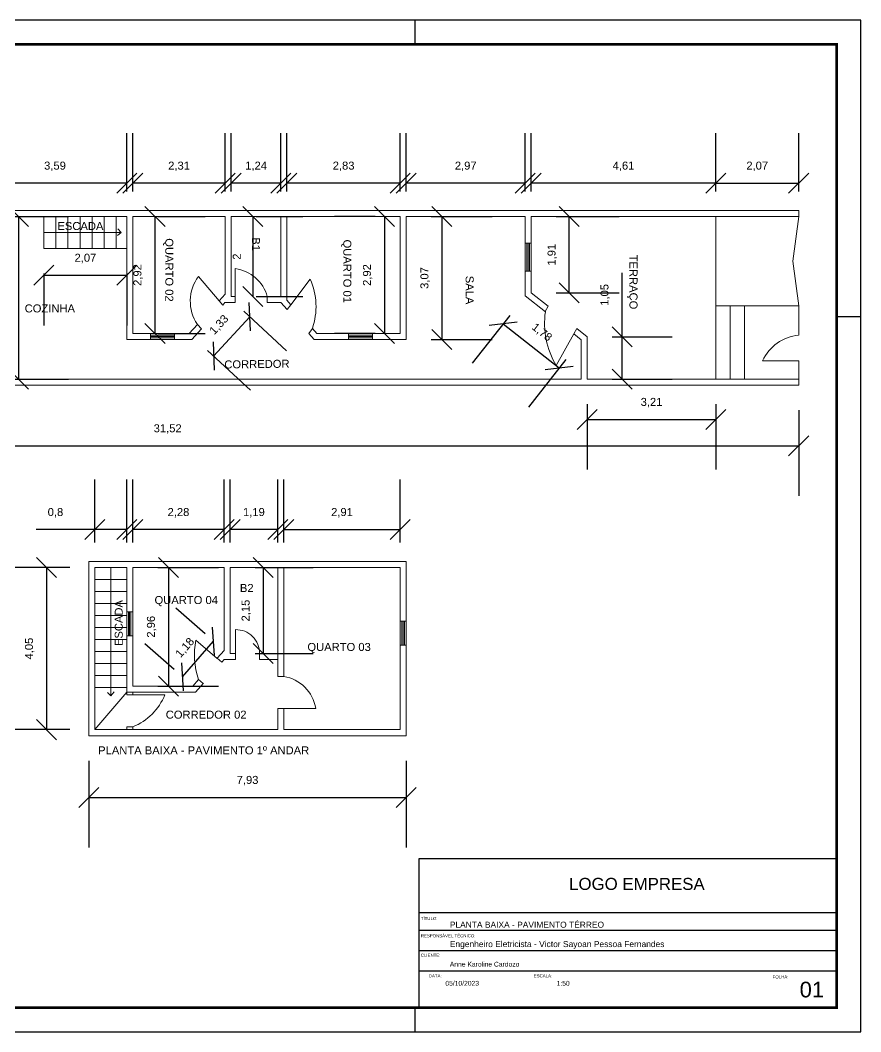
# Model space of a CAD drawing. Header units: metres. Extents: x 4134.4 to 4170.2, y 1413.2 to 1438.5.
# Drawn here: x 4149.16 to 4170.16, y 1413.25 to 1438.51 of the extents above; entities that cross this region are included whole.
import ezdxf

# ---------------------------------------------------------------- set-up
doc = ezdxf.new("R2010")
doc.units = ezdxf.units.M
doc.linetypes.add('ACAD_ISO02W100', pattern=[15, 12, -3])
doc.layers.add('ARQ-FOLHA', color=7, linetype='Continuous')
for name, color, linetype, lineweight in [('JANELA', 250, 'Continuous', 15), ('PAREDES', 7, 'Continuous', 5), ('PORTAS', 8, 'Continuous', 5)]:
    doc.layers.add(name, color=color, linetype=linetype, lineweight=lineweight)
doc.styles.add('arial', font='arial.ttf')
doc.styles.get("Standard").update_dxf_attribs({"font": 'arial.ttf', "height": 0.2})
doc.dimstyles.new('ISO-25', dxfattribs={"dimtxt": 0.2, "dimasz": 0.5, "dimexe": 1.25, "dimexo": 0.625, "dimgap": 0.3, "dimtad": 1, "dimtxsty": 'Standard', "dimblk": 'OBLIQUE', "dimcen": 0.5, "dimadec": 0, "dimazin": 0, "dimtfac": 1, "dimtmove": 0, "dimatfit": 3, "dimldrblk": 'OBLIQUE', "dimfxl": 1, "dimarcsym": 0})

# ---------------------------------------------------------------- blocks, each defined once
blk = doc.blocks.new('FOLHA A2')
at = {"layer": 'ARQ-FOLHA'}
for p, q in [((594, 0), (0, 0)), ((409, -10), (409, 0)), ((594, -420), (594, 0)), ((584, -123), (594, -123)), ((409, -420), (409, -410)), ((0, -420), (594, -420))]:
    blk.add_line(p, q, dxfattribs=at)
at = {"layer": 'ARQ-FOLHA', "const_width": 1}
blk.add_lwpolyline([(25, -410), (584, -410), (584, -10), (25, -10), (25, -410)], dxfattribs=at)
blk = doc.blocks.new('_Oblique')
at = {"color": 0, "linetype": 'ByBlock', "lineweight": -2}
blk.add_line((-0.5, -0.5), (0.5, 0.5), dxfattribs=at)
blk = doc.blocks.new('*D18')
at = {"layer": 'Defpoints', "color": 0, "transparency": 16777216}
for p in [(4137.087, 1429.4), (4168.605, 1429.4), (4168.605, 1427.883)]:
    blk.add_point(p, dxfattribs=at)
at = {"layer": 'PAREDES', "color": 0, "lineweight": -2, "transparency": 16777216}
for p, q in [((4137.087, 1428.775), (4137.087, 1426.633)), ((4168.605, 1428.775), (4168.605, 1426.633)), ((4137.087, 1427.883), (4168.605, 1427.883))]:
    blk.add_line(p, q, dxfattribs=at)
at = {"layer": 'PAREDES', "color": 0, "lineweight": -2, "transparency": 16777216, "xscale": 0.5, "yscale": 0.5, "zscale": 0.5, "rotation": 180}
blk.add_blockref('_Oblique', (4137.087, 1427.883), dxfattribs=at)
at = {"layer": 'PAREDES', "color": 0, "lineweight": -2, "transparency": 16777216, "xscale": 0.5, "yscale": 0.5, "zscale": 0.5}
blk.add_blockref('_Oblique', (4168.605, 1427.883), dxfattribs=at)
at = {"layer": 'PAREDES', "color": 0, "transparency": 16777216, "insert": (4152.846, 1428.303), "char_height": 0.2, "attachment_point": 5}
blk.add_mtext('31,52', dxfattribs=at)
blk = doc.blocks.new('*D19')
at = {"layer": 'Defpoints', "color": 0, "transparency": 16777216}
for p in [(4168.605, 1434.444), (4166.535, 1433.61), (4168.605, 1433.61)]:
    blk.add_point(p, dxfattribs=at)
at = {"layer": 'PAREDES', "color": 0, "lineweight": -2, "transparency": 16777216}
for p, q in [((4166.535, 1434.235), (4166.535, 1435.694)), ((4168.605, 1434.235), (4168.605, 1435.694)), ((4166.535, 1434.444), (4168.605, 1434.444))]:
    blk.add_line(p, q, dxfattribs=at)
at = {"layer": 'PAREDES', "color": 0, "lineweight": -2, "transparency": 16777216, "xscale": 0.5, "yscale": 0.5, "zscale": 0.5, "rotation": 180}
blk.add_blockref('_Oblique', (4166.535, 1434.444), dxfattribs=at)
at = {"layer": 'PAREDES', "color": 0, "lineweight": -2, "transparency": 16777216, "xscale": 0.5, "yscale": 0.5, "zscale": 0.5}
blk.add_blockref('_Oblique', (4168.605, 1434.444), dxfattribs=at)
at = {"layer": 'PAREDES', "color": 0, "transparency": 16777216, "insert": (4167.57, 1434.864), "char_height": 0.2, "attachment_point": 5}
blk.add_mtext('2,07', dxfattribs=at)
blk = doc.blocks.new('*D20')
at = {"layer": 'Defpoints', "color": 0, "transparency": 16777216}
for p in [(4161.925, 1434.444), (4161.925, 1433.61), (4166.535, 1433.61)]:
    blk.add_point(p, dxfattribs=at)
at = {"layer": 'PAREDES', "color": 0, "lineweight": -2, "transparency": 16777216}
for p, q in [((4161.925, 1434.235), (4161.925, 1435.694)), ((4166.535, 1434.235), (4166.535, 1435.694)), ((4166.535, 1434.444), (4161.925, 1434.444))]:
    blk.add_line(p, q, dxfattribs=at)
at = {"layer": 'PAREDES', "color": 0, "lineweight": -2, "transparency": 16777216, "xscale": 0.5, "yscale": 0.5, "zscale": 0.5, "rotation": 180}
blk.add_blockref('_Oblique', (4161.925, 1434.444), dxfattribs=at)
at = {"layer": 'PAREDES', "color": 0, "lineweight": -2, "transparency": 16777216, "xscale": 0.5, "yscale": 0.5, "zscale": 0.5}
blk.add_blockref('_Oblique', (4166.535, 1434.444), dxfattribs=at)
at = {"layer": 'PAREDES', "color": 0, "transparency": 16777216, "insert": (4164.23, 1434.864), "char_height": 0.2, "attachment_point": 5}
blk.add_mtext('4,61', dxfattribs=at)
blk = doc.blocks.new('*D21')
at = {"layer": 'Defpoints', "color": 0, "transparency": 16777216}
for p in [(4158.805, 1434.444), (4158.805, 1433.61), (4161.775, 1433.61)]:
    blk.add_point(p, dxfattribs=at)
at = {"layer": 'PAREDES', "color": 0, "lineweight": -2, "transparency": 16777216}
for p, q in [((4158.805, 1434.235), (4158.805, 1435.694)), ((4161.775, 1434.235), (4161.775, 1435.694)), ((4161.775, 1434.444), (4158.805, 1434.444))]:
    blk.add_line(p, q, dxfattribs=at)
at = {"layer": 'PAREDES', "color": 0, "lineweight": -2, "transparency": 16777216, "xscale": 0.5, "yscale": 0.5, "zscale": 0.5, "rotation": 180}
blk.add_blockref('_Oblique', (4158.805, 1434.444), dxfattribs=at)
at = {"layer": 'PAREDES', "color": 0, "lineweight": -2, "transparency": 16777216, "xscale": 0.5, "yscale": 0.5, "zscale": 0.5}
blk.add_blockref('_Oblique', (4161.775, 1434.444), dxfattribs=at)
at = {"layer": 'PAREDES', "color": 0, "transparency": 16777216, "insert": (4160.29, 1434.864), "char_height": 0.2, "attachment_point": 5}
blk.add_mtext('2,97', dxfattribs=at)
blk = doc.blocks.new('*D22')
at = {"layer": 'Defpoints', "color": 0, "transparency": 16777216}
for p in [(4155.825, 1434.444), (4155.825, 1433.61), (4158.655, 1433.61)]:
    blk.add_point(p, dxfattribs=at)
at = {"layer": 'PAREDES', "color": 0, "lineweight": -2, "transparency": 16777216}
for p, q in [((4155.825, 1434.235), (4155.825, 1435.694)), ((4158.655, 1434.235), (4158.655, 1435.694)), ((4158.655, 1434.444), (4155.825, 1434.444))]:
    blk.add_line(p, q, dxfattribs=at)
at = {"layer": 'PAREDES', "color": 0, "lineweight": -2, "transparency": 16777216, "xscale": 0.5, "yscale": 0.5, "zscale": 0.5, "rotation": 180}
blk.add_blockref('_Oblique', (4155.825, 1434.444), dxfattribs=at)
at = {"layer": 'PAREDES', "color": 0, "lineweight": -2, "transparency": 16777216, "xscale": 0.5, "yscale": 0.5, "zscale": 0.5}
blk.add_blockref('_Oblique', (4158.655, 1434.444), dxfattribs=at)
at = {"layer": 'PAREDES', "color": 0, "transparency": 16777216, "insert": (4157.24, 1434.864), "char_height": 0.2, "attachment_point": 5}
blk.add_mtext('2,83', dxfattribs=at)
blk = doc.blocks.new('*D23')
at = {"layer": 'Defpoints', "color": 0, "transparency": 16777216}
for p in [(4154.435, 1434.444), (4154.435, 1433.61), (4155.675, 1433.61)]:
    blk.add_point(p, dxfattribs=at)
at = {"layer": 'PAREDES', "color": 0, "lineweight": -2, "transparency": 16777216}
for p, q in [((4154.435, 1434.235), (4154.435, 1435.694)), ((4155.675, 1434.235), (4155.675, 1435.694)), ((4155.675, 1434.444), (4154.435, 1434.444))]:
    blk.add_line(p, q, dxfattribs=at)
at = {"layer": 'PAREDES', "color": 0, "lineweight": -2, "transparency": 16777216, "xscale": 0.5, "yscale": 0.5, "zscale": 0.5, "rotation": 180}
blk.add_blockref('_Oblique', (4154.435, 1434.444), dxfattribs=at)
at = {"layer": 'PAREDES', "color": 0, "lineweight": -2, "transparency": 16777216, "xscale": 0.5, "yscale": 0.5, "zscale": 0.5}
blk.add_blockref('_Oblique', (4155.675, 1434.444), dxfattribs=at)
at = {"layer": 'PAREDES', "color": 0, "transparency": 16777216, "insert": (4155.055, 1434.864), "char_height": 0.2, "attachment_point": 5}
blk.add_mtext('1,24', dxfattribs=at)
blk = doc.blocks.new('*D24')
at = {"layer": 'Defpoints', "color": 0, "transparency": 16777216}
for p in [(4151.977, 1434.444), (4151.977, 1433.61), (4154.285, 1433.61)]:
    blk.add_point(p, dxfattribs=at)
at = {"layer": 'PAREDES', "color": 0, "lineweight": -2, "transparency": 16777216}
for p, q in [((4151.977, 1434.235), (4151.977, 1435.694)), ((4154.285, 1434.235), (4154.285, 1435.694)), ((4154.285, 1434.444), (4151.977, 1434.444))]:
    blk.add_line(p, q, dxfattribs=at)
at = {"layer": 'PAREDES', "color": 0, "lineweight": -2, "transparency": 16777216, "xscale": 0.5, "yscale": 0.5, "zscale": 0.5, "rotation": 180}
blk.add_blockref('_Oblique', (4151.977, 1434.444), dxfattribs=at)
at = {"layer": 'PAREDES', "color": 0, "lineweight": -2, "transparency": 16777216, "xscale": 0.5, "yscale": 0.5, "zscale": 0.5}
blk.add_blockref('_Oblique', (4154.285, 1434.444), dxfattribs=at)
at = {"layer": 'PAREDES', "color": 0, "transparency": 16777216, "insert": (4153.131, 1434.864), "char_height": 0.2, "attachment_point": 5}
blk.add_mtext('2,31', dxfattribs=at)
blk = doc.blocks.new('*D25')
at = {"layer": 'Defpoints', "color": 0, "transparency": 16777216}
for p in [(4148.237, 1434.444), (4148.237, 1433.61), (4151.827, 1433.61)]:
    blk.add_point(p, dxfattribs=at)
at = {"layer": 'PAREDES', "color": 0, "lineweight": -2, "transparency": 16777216}
for p, q in [((4148.237, 1434.235), (4148.237, 1435.694)), ((4151.827, 1434.235), (4151.827, 1435.694)), ((4151.827, 1434.444), (4148.237, 1434.444))]:
    blk.add_line(p, q, dxfattribs=at)
at = {"layer": 'PAREDES', "color": 0, "lineweight": -2, "transparency": 16777216, "xscale": 0.5, "yscale": 0.5, "zscale": 0.5, "rotation": 180}
blk.add_blockref('_Oblique', (4148.237, 1434.444), dxfattribs=at)
at = {"layer": 'PAREDES', "color": 0, "lineweight": -2, "transparency": 16777216, "xscale": 0.5, "yscale": 0.5, "zscale": 0.5}
blk.add_blockref('_Oblique', (4151.827, 1434.444), dxfattribs=at)
at = {"layer": 'PAREDES', "color": 0, "transparency": 16777216, "insert": (4150.032, 1434.864), "char_height": 0.2, "attachment_point": 5}
blk.add_mtext('3,59', dxfattribs=at)
blk = doc.blocks.new('*D30')
at = {"layer": 'Defpoints', "color": 0, "transparency": 16777216}
for p in [(4148.237, 1433.61), (4148.237, 1429.55), (4149.123, 1429.55)]:
    blk.add_point(p, dxfattribs=at)
at = {"layer": 'PAREDES', "color": 0, "lineweight": -2, "transparency": 16777216}
for p, q in [((4148.862, 1433.61), (4150.373, 1433.61)), ((4149.123, 1433.61), (4149.123, 1429.55)), ((4148.862, 1429.55), (4150.373, 1429.55))]:
    blk.add_line(p, q, dxfattribs=at)
at = {"layer": 'PAREDES', "color": 0, "lineweight": -2, "transparency": 16777216, "xscale": 0.5, "yscale": 0.5, "zscale": 0.5}
for p, rotation in [((4149.123, 1433.61), 90), ((4149.123, 1429.55), 270)]:
    blk.add_blockref('_Oblique', p, dxfattribs=dict(at, rotation=rotation))
at = {"layer": 'PAREDES', "color": 0, "transparency": 16777216, "insert": (4148.703, 1431.58), "char_height": 0.2, "attachment_point": 5, "rotation": 90}
blk.add_mtext('4,06', dxfattribs=at)
blk = doc.blocks.new('*D31')
at = {"layer": 'Defpoints', "color": 0, "transparency": 16777216}
for p in [(4149.757, 1432.81), (4151.827, 1432.81), (4151.827, 1432.143)]:
    blk.add_point(p, dxfattribs=at)
at = {"layer": 'PAREDES', "color": 0, "lineweight": -2, "transparency": 16777216}
for p, q in [((4149.757, 1432.185), (4149.757, 1430.893)), ((4149.757, 1432.143), (4151.827, 1432.143)), ((4151.827, 1432.185), (4151.827, 1430.893))]:
    blk.add_line(p, q, dxfattribs=at)
at = {"layer": 'PAREDES', "color": 0, "lineweight": -2, "transparency": 16777216, "xscale": 0.5, "yscale": 0.5, "zscale": 0.5, "rotation": 180}
blk.add_blockref('_Oblique', (4149.757, 1432.143), dxfattribs=at)
at = {"layer": 'PAREDES', "color": 0, "lineweight": -2, "transparency": 16777216, "xscale": 0.5, "yscale": 0.5, "zscale": 0.5}
blk.add_blockref('_Oblique', (4151.827, 1432.143), dxfattribs=at)
at = {"layer": 'PAREDES', "color": 0, "transparency": 16777216, "insert": (4150.792, 1432.563), "char_height": 0.2, "attachment_point": 5}
blk.add_mtext('2,07', dxfattribs=at)
blk = doc.blocks.new('*D32')
at = {"layer": 'Defpoints', "color": 0, "transparency": 16777216}
for p in [(4151.977, 1433.61), (4152.53, 1433.61), (4151.977, 1430.69)]:
    blk.add_point(p, dxfattribs=at)
at = {"layer": 'PAREDES', "color": 0, "lineweight": -2, "transparency": 16777216}
for p, q in [((4152.53, 1430.69), (4152.53, 1433.61)), ((4152.602, 1433.61), (4153.78, 1433.61)), ((4152.602, 1430.69), (4153.78, 1430.69))]:
    blk.add_line(p, q, dxfattribs=at)
at = {"layer": 'PAREDES', "color": 0, "lineweight": -2, "transparency": 16777216, "xscale": 0.5, "yscale": 0.5, "zscale": 0.5}
for p, rotation in [((4152.53, 1433.61), 90), ((4152.53, 1430.69), 270)]:
    blk.add_blockref('_Oblique', p, dxfattribs=dict(at, rotation=rotation))
at = {"layer": 'PAREDES', "color": 0, "transparency": 16777216, "insert": (4152.109, 1432.15), "char_height": 0.2, "attachment_point": 5, "rotation": 90}
blk.add_mtext('2,92', dxfattribs=at)
blk = doc.blocks.new('*D33')
at = {"layer": 'Defpoints', "color": 0, "transparency": 16777216}
for p in [(4154.435, 1433.61), (4154.435, 1431.61), (4154.972, 1431.61)]:
    blk.add_point(p, dxfattribs=at)
at = {"layer": 'PAREDES', "color": 0, "lineweight": -2, "transparency": 16777216}
for p, q in [((4154.972, 1433.61), (4154.972, 1431.61)), ((4155.06, 1433.61), (4156.222, 1433.61)), ((4155.06, 1431.61), (4156.222, 1431.61))]:
    blk.add_line(p, q, dxfattribs=at)
at = {"layer": 'PAREDES', "color": 0, "lineweight": -2, "transparency": 16777216, "xscale": 0.5, "yscale": 0.5, "zscale": 0.5}
for p, rotation in [((4154.972, 1433.61), 90), ((4154.972, 1431.61), 270)]:
    blk.add_blockref('_Oblique', p, dxfattribs=dict(at, rotation=rotation))
at = {"layer": 'PAREDES', "color": 0, "transparency": 16777216, "insert": (4154.572, 1432.61), "char_height": 0.2, "attachment_point": 5, "rotation": 90}
blk.add_mtext('2', dxfattribs=at)
blk = doc.blocks.new('*D34')
at = {"layer": 'Defpoints', "color": 0, "transparency": 16777216}
for p in [(4158.655, 1433.61), (4158.262, 1430.69), (4158.655, 1430.69)]:
    blk.add_point(p, dxfattribs=at)
at = {"layer": 'PAREDES', "color": 0, "lineweight": -2, "transparency": 16777216}
for p, q in [((4158.03, 1433.61), (4157.012, 1433.61)), ((4158.262, 1433.61), (4158.262, 1430.69)), ((4158.03, 1430.69), (4157.012, 1430.69))]:
    blk.add_line(p, q, dxfattribs=at)
at = {"layer": 'PAREDES', "color": 0, "lineweight": -2, "transparency": 16777216, "xscale": 0.5, "yscale": 0.5, "zscale": 0.5}
for p, rotation in [((4158.262, 1433.61), 90), ((4158.262, 1430.69), 270)]:
    blk.add_blockref('_Oblique', p, dxfattribs=dict(at, rotation=rotation))
at = {"layer": 'PAREDES', "color": 0, "transparency": 16777216, "insert": (4157.842, 1432.15), "char_height": 0.2, "attachment_point": 5, "rotation": 90}
blk.add_mtext('2,92', dxfattribs=at)
blk = doc.blocks.new('*D35')
at = {"layer": 'Defpoints', "color": 0, "transparency": 16777216}
for p in [(4158.805, 1433.61), (4158.805, 1430.54), (4159.697, 1430.54)]:
    blk.add_point(p, dxfattribs=at)
at = {"layer": 'PAREDES', "color": 0, "lineweight": -2, "transparency": 16777216}
for p, q in [((4159.43, 1433.61), (4160.947, 1433.61)), ((4159.697, 1433.61), (4159.697, 1430.54)), ((4159.43, 1430.54), (4160.947, 1430.54))]:
    blk.add_line(p, q, dxfattribs=at)
at = {"layer": 'PAREDES', "color": 0, "lineweight": -2, "transparency": 16777216, "xscale": 0.5, "yscale": 0.5, "zscale": 0.5}
for p, rotation in [((4159.697, 1433.61), 90), ((4159.697, 1430.54), 270)]:
    blk.add_blockref('_Oblique', p, dxfattribs=dict(at, rotation=rotation))
at = {"layer": 'PAREDES', "color": 0, "transparency": 16777216, "insert": (4159.277, 1432.075), "char_height": 0.2, "attachment_point": 5, "rotation": 90}
blk.add_mtext('3,07', dxfattribs=at)
blk = doc.blocks.new('*D36')
at = {"layer": 'Defpoints', "color": 0, "transparency": 16777216}
for p in [(4163.325, 1429.55), (4166.535, 1429.55), (4166.535, 1428.542)]:
    blk.add_point(p, dxfattribs=at)
at = {"layer": 'PAREDES', "color": 0, "lineweight": -2, "transparency": 16777216}
for p, q in [((4163.325, 1428.925), (4163.325, 1427.292)), ((4166.535, 1428.925), (4166.535, 1427.292)), ((4163.325, 1428.542), (4166.535, 1428.542))]:
    blk.add_line(p, q, dxfattribs=at)
at = {"layer": 'PAREDES', "color": 0, "lineweight": -2, "transparency": 16777216, "xscale": 0.5, "yscale": 0.5, "zscale": 0.5, "rotation": 180}
blk.add_blockref('_Oblique', (4163.325, 1428.542), dxfattribs=at)
at = {"layer": 'PAREDES', "color": 0, "lineweight": -2, "transparency": 16777216, "xscale": 0.5, "yscale": 0.5, "zscale": 0.5}
blk.add_blockref('_Oblique', (4166.535, 1428.542), dxfattribs=at)
at = {"layer": 'PAREDES', "color": 0, "transparency": 16777216, "insert": (4164.93, 1428.962), "char_height": 0.2, "attachment_point": 5}
blk.add_mtext('3,21', dxfattribs=at)
blk = doc.blocks.new('*D37')
at = {"layer": 'Defpoints', "color": 0, "transparency": 16777216}
for p in [(4161.925, 1433.61), (4162.872, 1433.61), (4161.925, 1431.703)]:
    blk.add_point(p, dxfattribs=at)
at = {"layer": 'PAREDES', "color": 0, "lineweight": -2, "transparency": 16777216}
for p, q in [((4162.55, 1433.61), (4164.122, 1433.61)), ((4162.872, 1431.703), (4162.872, 1433.61)), ((4162.55, 1431.703), (4164.122, 1431.703))]:
    blk.add_line(p, q, dxfattribs=at)
at = {"layer": 'PAREDES', "color": 0, "lineweight": -2, "transparency": 16777216, "xscale": 0.5, "yscale": 0.5, "zscale": 0.5}
for p, rotation in [((4162.872, 1433.61), 90), ((4162.872, 1431.703), 270)]:
    blk.add_blockref('_Oblique', p, dxfattribs=dict(at, rotation=rotation))
at = {"layer": 'PAREDES', "color": 0, "transparency": 16777216, "insert": (4162.452, 1432.657), "char_height": 0.2, "attachment_point": 5, "rotation": 90}
blk.add_mtext('1,91', dxfattribs=at)
blk = doc.blocks.new('*D38')
at = {"layer": 'Defpoints', "color": 0, "transparency": 16777216}
for p in [(4163.325, 1430.603), (4164.194, 1430.603), (4163.325, 1429.55)]:
    blk.add_point(p, dxfattribs=at)
at = {"layer": 'PAREDES', "color": 0, "lineweight": -2, "transparency": 16777216}
for p, q in [((4164.194, 1430.603), (4164.194, 1432.205)), ((4163.95, 1430.603), (4165.444, 1430.603)), ((4164.194, 1429.55), (4164.194, 1430.603)), ((4163.95, 1429.55), (4165.444, 1429.55))]:
    blk.add_line(p, q, dxfattribs=at)
at = {"layer": 'PAREDES', "color": 0, "lineweight": -2, "transparency": 16777216, "xscale": 0.5, "yscale": 0.5, "zscale": 0.5}
for p, rotation in [((4164.194, 1430.603), 90), ((4164.194, 1429.55), 270)]:
    blk.add_blockref('_Oblique', p, dxfattribs=dict(at, rotation=rotation))
at = {"layer": 'PAREDES', "color": 0, "transparency": 16777216, "insert": (4163.774, 1431.654), "char_height": 0.2, "attachment_point": 5, "rotation": 90}
blk.add_mtext('1,05', dxfattribs=at)
blk = doc.blocks.new('*D39')
at = {"layer": 'Defpoints', "color": 0, "transparency": 16777216}
for p in [(4161.775, 1431.63), (4163.175, 1430.53), (4162.626, 1429.832)]:
    blk.add_point(p, dxfattribs=at)
at = {"layer": 'PAREDES', "color": 0, "lineweight": -2, "transparency": 16777216}
for p, q in [((4161.389, 1431.139), (4160.454, 1429.949)), ((4161.226, 1430.932), (4162.626, 1429.832)), ((4162.789, 1430.039), (4161.854, 1428.849))]:
    blk.add_line(p, q, dxfattribs=at)
at = {"layer": 'PAREDES', "color": 0, "lineweight": -2, "transparency": 16777216, "xscale": 0.5, "yscale": 0.5, "zscale": 0.5}
for p, rotation in [((4161.226, 1430.932), 141.8427734126375), ((4162.626, 1429.832), 321.8427734126375)]:
    blk.add_blockref('_Oblique', p, dxfattribs=dict(at, rotation=rotation))
at = {"layer": 'PAREDES', "color": 0, "transparency": 16777216, "insert": (4162.186, 1430.712), "char_height": 0.2, "attachment_point": 5, "rotation": 321.8428}
blk.add_mtext('1,78', dxfattribs=at)
blk = doc.blocks.new('*D40')
at = {"layer": 'Defpoints', "color": 0, "transparency": 16777216}
for p in [(4154.285, 1431.672), (4154.898, 1431.107), (4153.381, 1430.69)]:
    blk.add_point(p, dxfattribs=at)
at = {"layer": 'PAREDES', "color": 0, "lineweight": -2, "transparency": 16777216}
for p, q in [((4153.994, 1430.125), (4154.898, 1431.107)), ((4154.745, 1431.248), (4155.818, 1430.26)), ((4153.841, 1430.267), (4154.914, 1429.278))]:
    blk.add_line(p, q, dxfattribs=at)
at = {"layer": 'PAREDES', "color": 0, "lineweight": -2, "transparency": 16777216, "xscale": 0.5, "yscale": 0.5, "zscale": 0.5}
for p, rotation in [((4154.898, 1431.107), 47.35768746748315), ((4153.994, 1430.125), 227.3576874674832)]:
    blk.add_blockref('_Oblique', p, dxfattribs=dict(at, rotation=rotation))
at = {"layer": 'PAREDES', "color": 0, "transparency": 16777216, "insert": (4154.137, 1430.901), "char_height": 0.2, "attachment_point": 5, "rotation": 47.3577}
blk.add_mtext('1,33', dxfattribs=at)
blk = doc.blocks.new('*D41')
at = {"layer": 'Defpoints', "color": 0, "transparency": 16777216}
for p in [(4150.877, 1420.644), (4158.805, 1420.644), (4158.805, 1419.1)]:
    blk.add_point(p, dxfattribs=at)
at = {"layer": 'PAREDES', "color": 0, "lineweight": -2, "transparency": 16777216}
for p, q in [((4150.877, 1420.019), (4150.877, 1417.85)), ((4158.805, 1420.019), (4158.805, 1417.85)), ((4150.877, 1419.1), (4158.805, 1419.1))]:
    blk.add_line(p, q, dxfattribs=at)
at = {"layer": 'PAREDES', "color": 0, "lineweight": -2, "transparency": 16777216, "xscale": 0.5, "yscale": 0.5, "zscale": 0.5, "rotation": 180}
blk.add_blockref('_Oblique', (4150.877, 1419.1), dxfattribs=at)
at = {"layer": 'PAREDES', "color": 0, "lineweight": -2, "transparency": 16777216, "xscale": 0.5, "yscale": 0.5, "zscale": 0.5}
blk.add_blockref('_Oblique', (4158.805, 1419.1), dxfattribs=at)
at = {"layer": 'PAREDES', "color": 0, "transparency": 16777216, "insert": (4154.841, 1419.52), "char_height": 0.2, "attachment_point": 5}
blk.add_mtext('7,93', dxfattribs=at)
blk = doc.blocks.new('*D42')
at = {"layer": 'Defpoints', "color": 0, "transparency": 16777216}
for p in [(4158.655, 1425.79), (4155.745, 1424.844), (4158.655, 1424.844)]:
    blk.add_point(p, dxfattribs=at)
at = {"layer": 'PAREDES', "color": 0, "lineweight": -2, "transparency": 16777216}
for p, q in [((4155.745, 1425.469), (4155.745, 1427.04)), ((4158.655, 1425.469), (4158.655, 1427.04)), ((4155.745, 1425.79), (4158.655, 1425.79))]:
    blk.add_line(p, q, dxfattribs=at)
at = {"layer": 'PAREDES', "color": 0, "lineweight": -2, "transparency": 16777216, "xscale": 0.5, "yscale": 0.5, "zscale": 0.5, "rotation": 180}
blk.add_blockref('_Oblique', (4155.745, 1425.79), dxfattribs=at)
at = {"layer": 'PAREDES', "color": 0, "lineweight": -2, "transparency": 16777216, "xscale": 0.5, "yscale": 0.5, "zscale": 0.5}
blk.add_blockref('_Oblique', (4158.655, 1425.79), dxfattribs=at)
at = {"layer": 'PAREDES', "color": 0, "transparency": 16777216, "insert": (4157.2, 1426.211), "char_height": 0.2, "attachment_point": 5}
blk.add_mtext('2,91', dxfattribs=at)
blk = doc.blocks.new('*D43')
at = {"layer": 'Defpoints', "color": 0, "transparency": 16777216}
for p in [(4154.405, 1425.79), (4154.405, 1424.844), (4155.595, 1424.844)]:
    blk.add_point(p, dxfattribs=at)
at = {"layer": 'PAREDES', "color": 0, "lineweight": -2, "transparency": 16777216}
for p, q in [((4154.405, 1425.469), (4154.405, 1427.04)), ((4155.595, 1425.469), (4155.595, 1427.04)), ((4155.595, 1425.79), (4154.405, 1425.79))]:
    blk.add_line(p, q, dxfattribs=at)
at = {"layer": 'PAREDES', "color": 0, "lineweight": -2, "transparency": 16777216, "xscale": 0.5, "yscale": 0.5, "zscale": 0.5, "rotation": 180}
blk.add_blockref('_Oblique', (4154.405, 1425.79), dxfattribs=at)
at = {"layer": 'PAREDES', "color": 0, "lineweight": -2, "transparency": 16777216, "xscale": 0.5, "yscale": 0.5, "zscale": 0.5}
blk.add_blockref('_Oblique', (4155.595, 1425.79), dxfattribs=at)
at = {"layer": 'PAREDES', "color": 0, "transparency": 16777216, "insert": (4155, 1426.211), "char_height": 0.2, "attachment_point": 5}
blk.add_mtext('1,19', dxfattribs=at)
blk = doc.blocks.new('*D44')
at = {"layer": 'Defpoints', "color": 0, "transparency": 16777216}
for p in [(4151.977, 1425.79), (4151.977, 1424.844), (4154.255, 1424.844)]:
    blk.add_point(p, dxfattribs=at)
at = {"layer": 'PAREDES', "color": 0, "lineweight": -2, "transparency": 16777216}
for p, q in [((4151.977, 1425.469), (4151.977, 1427.04)), ((4154.255, 1425.469), (4154.255, 1427.04)), ((4154.255, 1425.79), (4151.977, 1425.79))]:
    blk.add_line(p, q, dxfattribs=at)
at = {"layer": 'PAREDES', "color": 0, "lineweight": -2, "transparency": 16777216, "xscale": 0.5, "yscale": 0.5, "zscale": 0.5, "rotation": 180}
blk.add_blockref('_Oblique', (4151.977, 1425.79), dxfattribs=at)
at = {"layer": 'PAREDES', "color": 0, "lineweight": -2, "transparency": 16777216, "xscale": 0.5, "yscale": 0.5, "zscale": 0.5}
blk.add_blockref('_Oblique', (4154.255, 1425.79), dxfattribs=at)
at = {"layer": 'PAREDES', "color": 0, "transparency": 16777216, "insert": (4153.116, 1426.211), "char_height": 0.2, "attachment_point": 5}
blk.add_mtext('2,28', dxfattribs=at)
blk = doc.blocks.new('*D45')
at = {"layer": 'Defpoints', "color": 0, "transparency": 16777216}
for p in [(4151.027, 1425.79), (4151.027, 1424.844), (4151.827, 1424.844)]:
    blk.add_point(p, dxfattribs=at)
at = {"layer": 'PAREDES', "color": 0, "lineweight": -2, "transparency": 16777216}
for p, q in [((4151.027, 1425.469), (4151.027, 1427.04)), ((4151.827, 1425.469), (4151.827, 1427.04)), ((4151.027, 1425.79), (4149.562, 1425.79)), ((4151.827, 1425.79), (4151.027, 1425.79))]:
    blk.add_line(p, q, dxfattribs=at)
at = {"layer": 'PAREDES', "color": 0, "lineweight": -2, "transparency": 16777216, "xscale": 0.5, "yscale": 0.5, "zscale": 0.5, "rotation": 180}
blk.add_blockref('_Oblique', (4151.027, 1425.79), dxfattribs=at)
at = {"layer": 'PAREDES', "color": 0, "lineweight": -2, "transparency": 16777216, "xscale": 0.5, "yscale": 0.5, "zscale": 0.5}
blk.add_blockref('_Oblique', (4151.827, 1425.79), dxfattribs=at)
at = {"layer": 'PAREDES', "color": 0, "transparency": 16777216, "insert": (4150.044, 1426.211), "char_height": 0.2, "attachment_point": 5}
blk.add_mtext('0,8', dxfattribs=at)
blk = doc.blocks.new('*D46')
at = {"layer": 'Defpoints', "color": 0, "transparency": 16777216}
for p in [(4151.027, 1424.844), (4149.821, 1420.794), (4151.027, 1420.794)]:
    blk.add_point(p, dxfattribs=at)
at = {"layer": 'PAREDES', "color": 0, "lineweight": -2, "transparency": 16777216}
for p, q in [((4150.402, 1424.844), (4148.571, 1424.844)), ((4149.821, 1424.844), (4149.821, 1420.794)), ((4150.402, 1420.794), (4148.571, 1420.794))]:
    blk.add_line(p, q, dxfattribs=at)
at = {"layer": 'PAREDES', "color": 0, "lineweight": -2, "transparency": 16777216, "xscale": 0.5, "yscale": 0.5, "zscale": 0.5}
for p, rotation in [((4149.821, 1424.844), 90), ((4149.821, 1420.794), 270)]:
    blk.add_blockref('_Oblique', p, dxfattribs=dict(at, rotation=rotation))
at = {"layer": 'PAREDES', "color": 0, "transparency": 16777216, "insert": (4149.401, 1422.819), "char_height": 0.2, "attachment_point": 5, "rotation": 90}
blk.add_mtext('4,05', dxfattribs=at)
blk = doc.blocks.new('*D47')
at = {"layer": 'Defpoints', "color": 0, "transparency": 16777216}
for p in [(4151.977, 1424.844), (4151.977, 1421.884), (4152.867, 1421.884)]:
    blk.add_point(p, dxfattribs=at)
at = {"layer": 'PAREDES', "color": 0, "lineweight": -2, "transparency": 16777216}
for p, q in [((4152.602, 1424.844), (4154.117, 1424.844)), ((4152.867, 1424.844), (4152.867, 1421.884)), ((4152.602, 1421.884), (4154.117, 1421.884))]:
    blk.add_line(p, q, dxfattribs=at)
at = {"layer": 'PAREDES', "color": 0, "lineweight": -2, "transparency": 16777216, "xscale": 0.5, "yscale": 0.5, "zscale": 0.5}
for p, rotation in [((4152.867, 1424.844), 90), ((4152.867, 1421.884), 270)]:
    blk.add_blockref('_Oblique', p, dxfattribs=dict(at, rotation=rotation))
at = {"layer": 'PAREDES', "color": 0, "transparency": 16777216, "insert": (4152.447, 1423.364), "char_height": 0.2, "attachment_point": 5, "rotation": 90}
blk.add_mtext('2,96', dxfattribs=at)
blk = doc.blocks.new('*D48')
at = {"layer": 'Defpoints', "color": 0, "transparency": 16777216}
for p in [(4154.405, 1424.844), (4154.405, 1422.694), (4155.231, 1422.694)]:
    blk.add_point(p, dxfattribs=at)
at = {"layer": 'PAREDES', "color": 0, "lineweight": -2, "transparency": 16777216}
for p, q in [((4155.03, 1424.844), (4156.481, 1424.844)), ((4155.231, 1424.844), (4155.231, 1422.694)), ((4155.03, 1422.694), (4156.481, 1422.694))]:
    blk.add_line(p, q, dxfattribs=at)
at = {"layer": 'PAREDES', "color": 0, "lineweight": -2, "transparency": 16777216, "xscale": 0.5, "yscale": 0.5, "zscale": 0.5}
for p, rotation in [((4155.231, 1424.844), 90), ((4155.231, 1422.694), 270)]:
    blk.add_blockref('_Oblique', p, dxfattribs=dict(at, rotation=rotation))
at = {"layer": 'PAREDES', "color": 0, "transparency": 16777216, "insert": (4154.811, 1423.769), "char_height": 0.2, "attachment_point": 5, "rotation": 90}
blk.add_mtext('2,15', dxfattribs=at)
blk = doc.blocks.new('*D49')
at = {"layer": 'Defpoints', "color": 0, "transparency": 16777216}
for p in [(4153.991, 1423.003), (4154.255, 1422.773), (4153.477, 1421.884)]:
    blk.add_point(p, dxfattribs=at)
at = {"layer": 'PAREDES', "color": 0, "lineweight": -2, "transparency": 16777216}
for p, q in [((4153.784, 1423.184), (4153.051, 1423.826)), ((4153.213, 1422.114), (4153.991, 1423.003)), ((4153.006, 1422.295), (4152.273, 1422.937))]:
    blk.add_line(p, q, dxfattribs=at)
at = {"layer": 'PAREDES', "color": 0, "lineweight": -2, "transparency": 16777216, "xscale": 0.5, "yscale": 0.5, "zscale": 0.5}
for p, rotation in [((4153.991, 1423.003), 48.81414638186421), ((4153.213, 1422.114), 228.8141463818642)]:
    blk.add_blockref('_Oblique', p, dxfattribs=dict(at, rotation=rotation))
at = {"layer": 'PAREDES', "color": 0, "transparency": 16777216, "insert": (4153.286, 1422.835), "char_height": 0.2, "attachment_point": 5, "rotation": 48.8141}
blk.add_mtext('1,18', dxfattribs=at)

msp = doc.modelspace()

# ---------------------------------------------------------------- linework, layer by layer
at = {"layer": 'ARQ-FOLHA'}
for p, q in [((4169.554, 1417.567), (4159.117, 1417.567)), ((4159.117, 1417.567), (4159.117, 1413.85)), ((4169.554, 1416.215), (4159.117, 1416.215)), ((4159.117, 1415.845), (4159.117, 1415.845)), ((4169.554, 1415.781), (4159.117, 1415.781)), ((4159.117, 1415.276), (4159.117, 1415.276)), ((4169.554, 1415.273), (4159.117, 1415.273)), ((4169.554, 1414.765), (4159.117, 1414.765))]:
    msp.add_line(p, q, dxfattribs=at)
at = {"layer": 'JANELA'}
for p, q in [((4161.775, 1432.946), (4161.925, 1432.946)), ((4161.775, 1432.246), (4161.925, 1432.246)), ((4152.418, 1430.69), (4152.418, 1430.54)), ((4153.018, 1430.69), (4153.018, 1430.54)), ((4157.36, 1430.69), (4157.36, 1430.54)), ((4157.96, 1430.69), (4157.96, 1430.54)), ((4151.97, 1423.739), (4151.82, 1423.739)), ((4158.803, 1423.503), (4158.653, 1423.503)), ((4151.97, 1423.139), (4151.82, 1423.139)), ((4158.803, 1422.903), (4158.653, 1422.903))]:
    msp.add_line(p, q, dxfattribs=at)
at = {"layer": 'JANELA', "linetype": 'ACAD_ISO02W100'}
for p, q in [((4161.82, 1432.946), (4161.82, 1432.246)), ((4161.85, 1432.946), (4161.85, 1432.246)), ((4161.88, 1432.946), (4161.88, 1432.246)), ((4152.418, 1430.645), (4153.018, 1430.645)), ((4152.418, 1430.615), (4153.018, 1430.615)), ((4152.418, 1430.585), (4153.018, 1430.585)), ((4157.96, 1430.645), (4157.36, 1430.645)), ((4157.96, 1430.615), (4157.36, 1430.615)), ((4157.96, 1430.585), (4157.36, 1430.585)), ((4151.865, 1423.139), (4151.865, 1423.739)), ((4151.895, 1423.139), (4151.895, 1423.739)), ((4151.925, 1423.139), (4151.925, 1423.739)), ((4158.698, 1422.903), (4158.698, 1423.503)), ((4158.728, 1422.903), (4158.728, 1423.503)), ((4158.758, 1422.903), (4158.758, 1423.503))]:
    msp.add_line(p, q, dxfattribs=at)
at = {"layer": 'PAREDES'}
for p, q in [((4151.827, 1433.76), (4148.087, 1433.76)), ((4151.827, 1433.61), (4148.237, 1433.61)), ((4149.757, 1432.81), (4149.757, 1433.61)), ((4150.057, 1432.81), (4150.057, 1433.61)), ((4150.357, 1432.81), (4150.357, 1433.61)), ((4150.657, 1432.81), (4150.657, 1433.61)), ((4150.957, 1432.81), (4150.957, 1433.61)), ((4151.257, 1432.81), (4151.257, 1433.61)), ((4151.557, 1432.81), (4151.557, 1433.61)), ((4158.805, 1433.76), (4151.827, 1433.76)), ((4151.827, 1433.76), (4151.827, 1433.76)), ((4151.827, 1430.54), (4151.827, 1433.61)), ((4151.977, 1430.69), (4151.977, 1433.61)), ((4154.285, 1433.61), (4151.977, 1433.61)), ((4154.285, 1433.61), (4154.285, 1431.672)), ((4155.675, 1433.61), (4154.435, 1433.61)), ((4154.435, 1433.61), (4154.435, 1431.61)), ((4155.675, 1433.61), (4154.435, 1433.61)), ((4155.675, 1431.61), (4155.675, 1433.61)), ((4158.655, 1433.61), (4155.825, 1433.61)), ((4155.825, 1431.518), (4155.825, 1433.61)), ((4158.655, 1433.61), (4155.825, 1433.61)), ((4158.655, 1433.61), (4158.655, 1430.69)), ((4161.775, 1433.76), (4158.805, 1433.76)), ((4161.775, 1433.61), (4158.805, 1433.61)), ((4158.805, 1433.61), (4158.805, 1430.54)), ((4166.535, 1433.76), (4161.775, 1433.76)), ((4161.775, 1433.61), (4161.775, 1431.63)), ((4166.535, 1433.61), (4161.925, 1433.61)), ((4161.925, 1433.61), (4161.925, 1431.703)), ((4168.605, 1433.76), (4166.535, 1433.76)), ((4168.605, 1433.61), (4166.535, 1433.61)), ((4166.535, 1433.61), (4166.535, 1429.55)), ((4168.605, 1433.61), (4168.605, 1433.76)), ((4149.757, 1433.21), (4151.682, 1433.21)), ((4151.682, 1433.21), (4151.591, 1433.134)), ((4151.682, 1433.21), (4151.601, 1433.307)), ((4151.827, 1432.81), (4149.757, 1432.81)), ((4154.285, 1431.672), (4154.13, 1431.504)), ((4154.285, 1431.672), (4154.13, 1431.504)), ((4154.435, 1431.61), (4154.535, 1431.61)), ((4154.535, 1431.61), (4154.535, 1431.46)), ((4155.675, 1431.61), (4155.335, 1431.61)), ((4155.335, 1431.61), (4155.335, 1431.46)), ((4162.28, 1431.234), (4161.775, 1431.63)), ((4162.35, 1431.369), (4161.925, 1431.703)), ((4154.13, 1431.504), (4154.223, 1431.401)), ((4154.277, 1431.46), (4154.223, 1431.401)), ((4154.435, 1431.46), (4154.277, 1431.46)), ((4154.435, 1431.46), (4154.535, 1431.46)), ((4154.435, 1431.46), (4154.535, 1431.46)), ((4155.675, 1431.46), (4155.335, 1431.46)), ((4155.832, 1431.286), (4155.675, 1431.46)), ((4155.832, 1431.286), (4155.675, 1431.46)), ((4155.924, 1431.408), (4155.825, 1431.518)), ((4155.924, 1431.408), (4155.832, 1431.286)), ((4162.277, 1431.236), (4162.35, 1431.369)), ((4168.605, 1431.38), (4166.535, 1431.38)), ((4166.895, 1431.38), (4166.895, 1429.55)), ((4167.255, 1431.38), (4167.255, 1429.55)), ((4153.381, 1430.69), (4153.588, 1430.916)), ((4153.588, 1430.916), (4153.689, 1430.809)), ((4156.46, 1430.814), (4156.368, 1430.693)), ((4156.46, 1430.815), (4156.572, 1430.69)), ((4153.381, 1430.69), (4151.977, 1430.69)), ((4153.689, 1430.809), (4153.447, 1430.54)), ((4156.368, 1430.693), (4156.505, 1430.54)), ((4158.655, 1430.69), (4156.572, 1430.69)), ((4162.987, 1430.678), (4163.061, 1430.811)), ((4163.175, 1430.53), (4162.987, 1430.678)), ((4163.325, 1430.603), (4163.061, 1430.811)), ((4163.325, 1429.55), (4163.325, 1430.603)), ((4153.447, 1430.54), (4151.827, 1430.54)), ((4158.805, 1430.54), (4156.505, 1430.54)), ((4163.175, 1429.55), (4163.175, 1430.53)), ((4163.175, 1429.4), (4148.087, 1429.4)), ((4163.175, 1429.55), (4148.237, 1429.55)), ((4166.535, 1429.4), (4163.175, 1429.4)), ((4166.535, 1429.55), (4163.325, 1429.55)), ((4168.605, 1429.55), (4166.535, 1429.55)), ((4168.605, 1429.4), (4166.535, 1429.4)), ((4168.605, 1429.55), (4168.605, 1429.4)), ((4151.827, 1424.994), (4150.877, 1424.994)), ((4150.877, 1424.994), (4150.877, 1420.644)), ((4151.027, 1424.844), (4151.027, 1420.794)), ((4151.827, 1424.844), (4151.027, 1424.844)), ((4151.427, 1424.844), (4151.427, 1421.643)), ((4154.255, 1424.994), (4151.827, 1424.994)), ((4151.827, 1424.844), (4151.827, 1421.734)), ((4154.255, 1424.844), (4151.977, 1424.844)), ((4151.977, 1424.844), (4151.977, 1421.884)), ((4155.595, 1424.994), (4154.255, 1424.994)), ((4154.255, 1424.844), (4154.255, 1422.773)), ((4155.595, 1424.844), (4154.405, 1424.844)), ((4154.405, 1424.844), (4154.405, 1422.694)), ((4158.805, 1424.994), (4155.595, 1424.994)), ((4155.595, 1424.844), (4155.595, 1422.124)), ((4158.655, 1424.844), (4155.745, 1424.844)), ((4155.745, 1424.844), (4155.745, 1422.124)), ((4158.655, 1424.844), (4158.655, 1420.794)), ((4158.805, 1424.994), (4158.805, 1420.644)), ((4151.827, 1424.544), (4151.027, 1424.544)), ((4151.827, 1424.244), (4151.027, 1424.244)), ((4151.827, 1423.944), (4151.027, 1423.944)), ((4151.827, 1423.644), (4151.027, 1423.644)), ((4151.827, 1423.344), (4151.027, 1423.344)), ((4151.827, 1423.044), (4151.027, 1423.044)), ((4151.827, 1422.744), (4151.027, 1422.744)), ((4154.083, 1422.576), (4154.255, 1422.773)), ((4154.083, 1422.576), (4154.197, 1422.478)), ((4154.197, 1422.478), (4154.255, 1422.544)), ((4154.255, 1422.544), (4154.538, 1422.544)), ((4154.405, 1422.694), (4154.538, 1422.694)), ((4154.538, 1422.544), (4154.538, 1422.694)), ((4155.138, 1422.544), (4155.138, 1422.705)), ((4155.138, 1422.694), (4155.595, 1422.694)), ((4155.138, 1422.544), (4155.595, 1422.544)), ((4151.827, 1422.444), (4151.027, 1422.444)), ((4151.827, 1422.144), (4151.027, 1422.144)), ((4153.477, 1421.884), (4153.62, 1422.047)), ((4153.62, 1422.047), (4153.733, 1421.948)), ((4155.595, 1422.124), (4155.745, 1422.124)), ((4151.827, 1421.844), (4151.027, 1421.844)), ((4151.827, 1421.734), (4151.027, 1420.794)), ((4151.427, 1421.643), (4151.341, 1421.72)), ((4151.427, 1421.643), (4151.511, 1421.737)), ((4151.827, 1421.734), (4153.545, 1421.734)), ((4151.827, 1421.734), (4151.827, 1421.665)), ((4151.977, 1421.884), (4153.477, 1421.884)), ((4151.977, 1421.734), (4151.977, 1421.665)), ((4153.545, 1421.734), (4153.737, 1421.952)), ((4151.977, 1421.665), (4151.827, 1421.665)), ((4155.595, 1421.324), (4155.595, 1420.794)), ((4155.595, 1421.324), (4155.745, 1421.324)), ((4155.745, 1421.324), (4155.745, 1420.794)), ((4155.595, 1420.794), (4151.027, 1420.794)), ((4151.827, 1420.864), (4151.827, 1420.794)), ((4151.977, 1420.864), (4151.827, 1420.864)), ((4151.977, 1420.864), (4151.977, 1420.794)), ((4155.745, 1420.794), (4158.655, 1420.794)), ((4155.745, 1420.794), (4158.655, 1420.794)), ((4155.595, 1420.644), (4150.877, 1420.644)), ((4155.595, 1420.644), (4158.805, 1420.644))]:
    msp.add_line(p, q, dxfattribs=at)
at = {"layer": 'PORTAS'}
for p, q in [((4168.605, 1433.61), (4168.455, 1432.5)), ((4168.455, 1432.5), (4168.605, 1431.38)), ((4154.13, 1431.504), (4153.616, 1432.117)), ((4154.535, 1431.61), (4154.535, 1432.31)), ((4155.924, 1431.408), (4156.408, 1432.045)), ((4162.987, 1430.678), (4162.552, 1429.89)), ((4168.605, 1430.01), (4167.705, 1430.01)), ((4168.605, 1430.01), (4168.605, 1429.55)), ((4154.538, 1422.694), (4154.538, 1423.294)), ((4154.079, 1422.571), (4153.552, 1423.032)), ((4151.977, 1421.665), (4152.777, 1421.665)), ((4155.745, 1421.324), (4156.545, 1421.324))]:
    msp.add_line(p, q, dxfattribs=at)
msp.add_lwpolyline([(4168.605, 1431.38), (4168.605, 1430.646)], dxfattribs=at)
for centre, radius, start, end in [((4154.449, 1431.496), 1.038, 143.3069, 213.9872), ((4154.409, 1431.359), 0.959, 15.1677, 82.4605), ((4154.861, 1431.364), 1.69, 341.0514, 23.779), ((4164.31, 1430.946), 2.051, 171.9421, 211.0032), ((4168.714, 1429.537), 1.115, 95.6246, 154.8918), ((4154.55, 1422.705), 0.588, 358.8509, 91.1491), ((4155.36, 1422.662), 1.846, 168.438, 199.4679), ((4155.59, 1421.169), 0.968, 9.2227, 80.7773), ((4151.412, 1422.228), 1.476, 292.4938, 337.5876)]:
    msp.add_arc(centre, radius, start, end, dxfattribs=at)

# ---------------------------------------------------------------- block references
at = {"layer": 'ARQ-FOLHA', "xscale": 0.06015716962304515, "yscale": 0.06015716962304515, "zscale": 0.06015716962304515}
msp.add_blockref('FOLHA A2', (4134.422, 1438.514), dxfattribs=at)

# ---------------------------------------------------------------- texts
at = {"layer": 'ARQ-FOLHA', "style": 'arial'}
for s, height, p in [('LOGO EMPRESA', 0.30079, (4162.872, 1416.791)), ('TÍTULO:', 0.0782, (4159.167, 1416.04)), ('PLANTA BAIXA - PAVIMENTO TÉRREO', 0.15039, (4159.893, 1415.847)), ('RESPONSÁVEL TÉCNICO:', 0.0782, (4159.167, 1415.607)), ('Engenheiro Eletricista - Victor Sayoan Pessoa Fernandes', 0.15039, (4159.893, 1415.363)), ('CLIENTE:', 0.0782, (4159.167, 1415.12)), ('Anne Karoline Cardozo', 0.12031, (4159.893, 1414.876)), ('DATA:', 0.0782, (4159.368, 1414.607)), ('ESCALA:', 0.0782, (4161.988, 1414.607)), ('FOLHA:', 0.0782, (4167.955, 1414.579)), ('05/10/2023', 0.1203, (4159.781, 1414.399)), ('1:50', 0.1203, (4162.559, 1414.399))]:
    msp.add_text(s, height=height, dxfattribs=at).set_placement(p)
msp.add_attdef('01', (4168.63, 1414.107), '01', height=0.391, dxfattribs=at)
at = {"layer": 'PAREDES', "char_height": 0.2, "attachment_point": 1}
for s, width, insert in [('ESCADA', 1.98707, (4150.093, 1433.474)), ('COZINHA', 1.84776, (4149.275, 1431.416)), ('B2', 0.73094, (4154.65, 1424.432)), ('QUARTO 04', 1.61272, (4152.518, 1424.132)), ('QUARTO 03', 1.99575, (4156.336, 1422.96)), ('CORREDOR 02', 2.0304, (4152.798, 1421.269)), ('PLANTA BAIXA - PAVIMENTO 1º ANDAR', 6.00876, (4151.11, 1420.377))]:
    msp.add_mtext_dynamic_manual_height_columns(s, width=width, gutter_width=1, heights=[0], dxfattribs=dict(at, insert=insert))
for s, width, gutter_width, insert, rotation in [('QUARTO 02', 1.56444, 1, (4152.987, 1433.068), 270), ('B1', 0.8643, 1, (4155.15, 1433.093), 270), ('QUARTO 01', 2.40109, 1.5, (4157.433, 1433.036), 270), ('TERRAÇO', 2.61891, 12.5, (4164.58, 1432.659), 270), ('SALA', 2.86395, 1.5, (4160.488, 1432.131), 270), ('CORREDOR', 2.60757, 1, (4154.259, 1430.015), 0.7318), ('ESCADA', 2.0304, 1, (4151.524, 1422.882), 90)]:
    msp.add_mtext_dynamic_manual_height_columns(s, width=width, gutter_width=gutter_width, heights=[0], dxfattribs=dict(at, insert=insert, rotation=rotation))

# ---------------------------------------------------------------- dimensions: what is measured, and where the dimension line sits
at = {"layer": 'PAREDES'}
for base, p1, p2, picture, middle in [((4148.237, 1434.444), (4151.827, 1433.61), (4148.237, 1433.61), '*D25', (4150.032, 1434.864)), ((4151.977, 1434.444), (4154.285, 1433.61), (4151.977, 1433.61), '*D24', (4153.131, 1434.864)), ((4154.435, 1434.444), (4155.675, 1433.61), (4154.435, 1433.61), '*D23', (4155.055, 1434.864)), ((4155.825, 1434.444), (4158.655, 1433.61), (4155.825, 1433.61), '*D22', (4157.24, 1434.864)), ((4158.805, 1434.444), (4161.775, 1433.61), (4158.805, 1433.61), '*D21', (4160.29, 1434.864)), ((4161.925, 1434.444), (4166.535, 1433.61), (4161.925, 1433.61), '*D20', (4164.23, 1434.864)), ((4168.605, 1434.444), (4166.535, 1433.61), (4168.605, 1433.61), '*D19', (4167.57, 1434.864)), ((4151.827, 1432.143), (4149.757, 1432.81), (4151.827, 1432.81), '*D31', (4150.792, 1432.563)), ((4168.605, 1427.883), (4137.087, 1429.4), (4168.605, 1429.4), '*D18', (4152.846, 1428.303)), ((4166.535, 1428.542), (4163.325, 1429.55), (4166.535, 1429.55), '*D36', (4164.93, 1428.962)), ((4151.027, 1425.79), (4151.827, 1424.844), (4151.027, 1424.844), '*D45', (4150.044, 1426.211)), ((4151.977, 1425.79), (4154.255, 1424.844), (4151.977, 1424.844), '*D44', (4153.116, 1426.211)), ((4154.405, 1425.79), (4155.595, 1424.844), (4154.405, 1424.844), '*D43', (4155, 1426.211)), ((4158.655, 1425.79), (4155.745, 1424.844), (4158.655, 1424.844), '*D42', (4157.2, 1426.211)), ((4158.805, 1419.1), (4150.877, 1420.644), (4158.805, 1420.644), '*D41', (4154.841, 1419.52))]:
    dim = msp.add_linear_dim(base=base, p1=p1, p2=p2, dimstyle='ISO-25', dxfattribs=at)
    dim.commit()
    dim.dimension.update_dxf_attribs({"geometry": picture, "text_midpoint": middle})
for base, p1, p2, picture, middle in [((4149.123, 1429.55), (4148.237, 1433.61), (4148.237, 1429.55), '*D30', (4148.703, 1431.58)), ((4152.53, 1433.61), (4151.977, 1430.69), (4151.977, 1433.61), '*D32', (4152.109, 1432.15)), ((4154.972, 1431.61), (4154.435, 1433.61), (4154.435, 1431.61), '*D33', (4154.572, 1432.61)), ((4158.262, 1430.69), (4158.655, 1433.61), (4158.655, 1430.69), '*D34', (4157.842, 1432.15)), ((4159.697, 1430.54), (4158.805, 1433.61), (4158.805, 1430.54), '*D35', (4159.277, 1432.075)), ((4162.872, 1433.61), (4161.925, 1431.703), (4161.925, 1433.61), '*D37', (4162.452, 1432.657)), ((4164.194, 1430.603), (4163.325, 1429.55), (4163.325, 1430.603), '*D38', (4163.774, 1431.654)), ((4149.821, 1420.794), (4151.027, 1424.844), (4151.027, 1420.794), '*D46', (4149.401, 1422.819)), ((4152.867, 1421.884), (4151.977, 1424.844), (4151.977, 1421.884), '*D47', (4152.447, 1423.364)), ((4155.231, 1422.694), (4154.405, 1424.844), (4154.405, 1422.694), '*D48', (4154.811, 1423.769))]:
    dim = msp.add_linear_dim(base=base, p1=p1, p2=p2, angle=90, dimstyle='ISO-25', dxfattribs=at)
    dim.commit()
    dim.dimension.update_dxf_attribs({"geometry": picture, "text_midpoint": middle})
for p1, p2, distance, picture, middle in [((4153.381, 1430.69), (4154.285, 1431.672), -0.834, '*D40', (4154.137, 1430.901)), ((4161.775, 1431.63), (4163.175, 1430.53), -0.888, '*D39', (4162.186, 1430.712)), ((4153.477, 1421.884), (4154.255, 1422.773), 0.35, '*D49', (4153.286, 1422.835))]:
    dim = msp.add_aligned_dim(p1=p1, p2=p2, distance=distance, dimstyle='ISO-25', dxfattribs=at)
    dim.commit()
    dim.dimension.update_dxf_attribs({"geometry": picture, "text_midpoint": middle})

doc.saveas('drawing.dxf')
